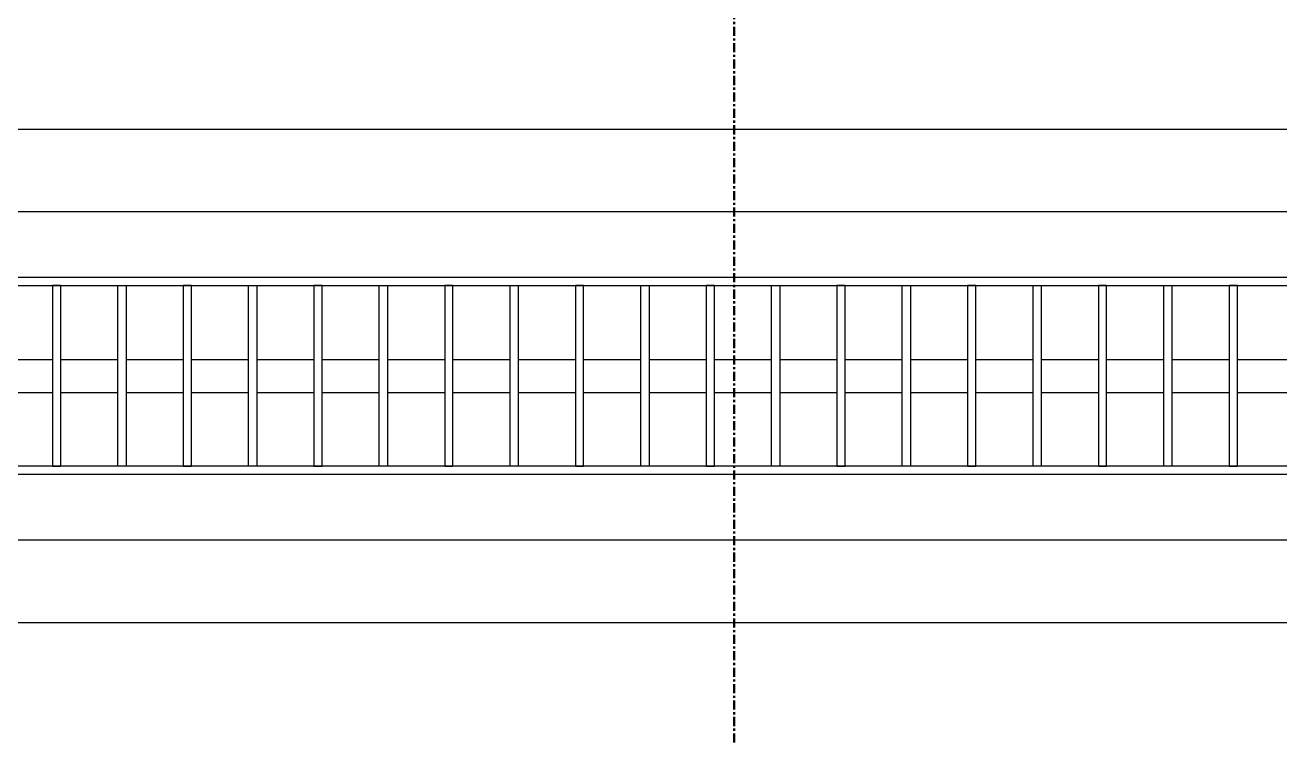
# Model space of a CAD drawing. Header units: millimetres. Extents: x -853228 to -744682, y -17776 to 32484.
# Drawn here: x -781760 to -780998, y 6892 to 7325 of the extents above; entities that cross this region are included whole.
import ezdxf
from ezdxf.xclip import XClip

# ---------------------------------------------------------------- set-up
doc = ezdxf.new("R2010")
doc.units = ezdxf.units.MM
doc.header["$XCLIPFRAME"] = 0
doc.linetypes.add('DPA_Grid _ Level 100', pattern=[10, 5.5, -1.6, 1.3, -1.6])
for name, color, linetype in [('000 - WIPEOUT', 250, 'Continuous'), ('001 - ASCESSORIES', 251, 'Continuous'), ('008 - LIGHTING', 1, 'Continuous'), ('A04_TUBE SERIES', 2, 'Continuous')]:
    doc.layers.add(name, color=color, linetype=linetype)
doc.layers.add('G-ANNO-SECL', color=3, linetype='Continuous', lineweight=9)

# ---------------------------------------------------------------- blocks, each defined once
blk = doc.blocks.new('*U627')
at = {"color": 1}
blk.add_wipeout([(600, -60), (-600, -60), (-600, 60), (600, 60)], dxfattribs=at).dxf.layer = '000 - WIPEOUT'
at = {"layer": '001 - ASCESSORIES', "color": 0}
blk.add_lwpolyline([(600, -60), (-600, -60), (-600, 60), (600, 60)], close=True, dxfattribs=at)
at = {"layer": '001 - ASCESSORIES'}
for points in [[(595, -55), (-595, -55), (-595, 55), (595, 55)], [(-161.43, -55), (-156.43, -55), (-156.43, 55), (-161.43, 55)], [(-116.7, -55), (-121.7, -55), (-121.7, 55), (-116.7, 55)], [(-81.97, -55), (-76.97, -55), (-76.97, 55), (-81.97, 55)], [(-37.23, -55), (-42.23, -55), (-42.23, 55), (-37.23, 55)], [(-2.5, -55), (2.5, -55), (2.5, 55), (-2.5, 55)], [(42.23, -55), (37.23, -55), (37.23, 55), (42.23, 55)], [(76.97, -55), (81.97, -55), (81.97, 55), (76.97, 55)], [(121.7, -55), (116.7, -55), (116.7, 55), (121.7, 55)], [(156.43, -55), (161.43, -55), (161.43, 55), (156.43, 55)], [(201.17, -55), (196.17, -55), (196.17, 55), (201.17, 55)], [(235.9, -55), (240.9, -55), (240.9, 55), (235.9, 55)], [(280.63, -55), (275.63, -55), (275.63, 55), (280.63, 55)], [(315.37, -55), (320.37, -55), (320.37, 55), (315.37, 55)], [(360.1, -55), (355.1, -55), (355.1, 55), (360.1, 55)], [(394.83, -55), (399.83, -55), (399.83, 55), (394.83, 55)], [(439.57, -55), (434.57, -55), (434.57, 55), (439.57, 55)], [(474.3, -55), (479.3, -55), (479.3, 55), (474.3, 55)], [(519.03, -55), (514.03, -55), (514.03, 55), (519.03, 55)], [(553.77, -55), (558.77, -55), (558.77, 55), (553.77, 55)]]:
    blk.add_lwpolyline(points, close=True, dxfattribs=at)
for points in [[(-196.17, 10), (-161.43, 10)], [(-156.43, 10), (-121.7, 10)], [(-116.7, 10), (-81.97, 10)], [(-76.97, 10), (-42.23, 10)], [(-37.23, 10), (-2.5, 10)], [(2.5, 10), (37.23, 10)], [(42.23, 10), (76.97, 10)], [(81.97, 10), (116.7, 10)], [(121.7, 10), (156.43, 10)], [(161.43, 10), (196.17, 10)], [(201.17, 10), (235.9, 10)], [(240.9, 10), (275.63, 10)], [(280.63, 10), (315.37, 10)], [(320.37, 10), (355.1, 10)], [(360.1, 10), (394.83, 10)], [(399.83, 10), (434.57, 10)], [(439.57, 10), (474.3, 10)], [(479.3, 10), (514.03, 10)], [(519.03, 10), (553.77, 10)], [(558.77, 10), (593.5, 10)], [(-196.17, -10), (-161.43, -10)], [(-156.43, -10), (-121.7, -10)], [(-116.7, -10), (-81.97, -10)], [(-76.97, -10), (-42.23, -10)], [(-37.23, -10), (-2.5, -10)], [(2.5, -10), (37.23, -10)], [(42.23, -10), (76.97, -10)], [(81.97, -10), (116.7, -10)], [(121.7, -10), (156.43, -10)], [(161.43, -10), (196.17, -10)], [(201.17, -10), (235.9, -10)], [(240.9, -10), (275.63, -10)], [(280.63, -10), (315.37, -10)], [(320.37, -10), (355.1, -10)], [(360.1, -10), (394.83, -10)], [(399.83, -10), (434.57, -10)], [(439.57, -10), (474.3, -10)], [(479.3, -10), (514.03, -10)], [(519.03, -10), (553.77, -10)], [(558.77, -10), (593.5, -10)]]:
    blk.add_lwpolyline(points, dxfattribs=at)
blk = doc.blocks.new('*U637')
blk.add_attdef('EXTR.OVL-LENGTH_', (-25, -59.09), '', height=5)
blk.add_wipeout([(-25, 0), (25, 0), (25, 7640), (-25, 7640)]).dxf.layer = '000 - WIPEOUT'
at = {"layer": 'A04_TUBE SERIES', "color": 0}
blk.add_lwpolyline([(-25, 0), (25, 0), (25, 7640), (-25, 7640)], close=True, dxfattribs=at)
blk = doc.blocks.new('*U638')
blk.add_attdef('EXTR.OVL-LENGTH_', (-25, -59.09), '', height=5)
blk.add_wipeout([(-25, 0), (25, 0), (25, 7640), (-25, 7640)]).dxf.layer = '000 - WIPEOUT'
at = {"layer": 'A04_TUBE SERIES', "color": 0}
blk.add_lwpolyline([(-25, 0), (25, 0), (25, 7640), (-25, 7640)], close=True, dxfattribs=at)
blk = doc.blocks.new('*U986')
at = {"layer": '008 - LIGHTING'}
blk.add_blockref('*U627', (-36900, 3532.5), dxfattribs=at)
at = {"layer": 'A04_TUBE SERIES', "linetype": 'ByBlock', "rotation": 270}
for name, p in [('*U638', (-38250, 3657.5)), ('*U637', (-38250, 3407.5))]:
    blk.add_blockref(name, p, dxfattribs=at)

msp = doc.modelspace()

# ---------------------------------------------------------------- block references
ref = msp.add_blockref('*U986', (-744682.37, 3579.02))
XClip(ref).set_block_clipping_path([(-104690.1238047113, -9620.0077451946), (-34092.6543255158, 14393.0014498748)])

# ---------------------------------------------------------------- next in the draw order: linework, layer by layer
msp.add_spline([(-835882.37, 3579.02), (-801682.37, 12088.47), (-758836, 27096.51), (-744682.37, 3579.02)], degree=3)
at = {"layer": 'G-ANNO-SECL', "linetype": 'DPA_Grid _ Level 100', "lineweight": 50}
msp.add_line((-781329.42, 20644), (-781329.42, -16698.88), dxfattribs=at)

doc.saveas('drawing.dxf')
